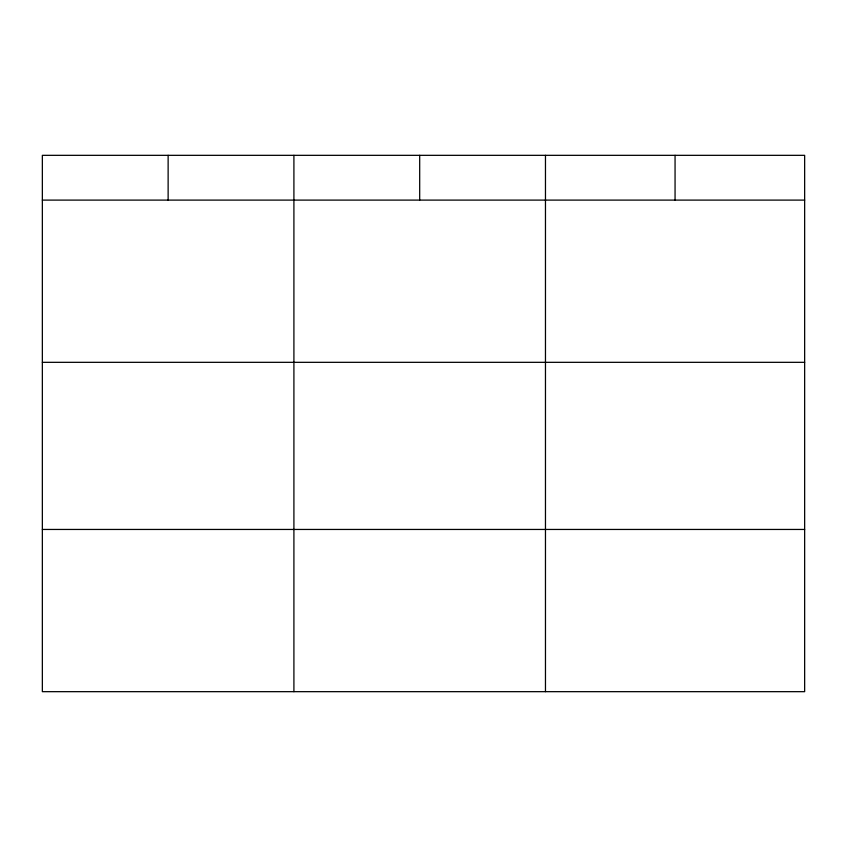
<?xml version="1.0" encoding="UTF-8"?>
<svg xmlns="http://www.w3.org/2000/svg" width="847" height="847" viewBox="0 0 847 847"><rect width="100%" height="100%" fill="white"/><g stroke="black" fill="none" stroke-linecap="round" stroke-linejoin="round"><path stroke-width="1.27" d="M804.65 362.325L804.65 155.329L42.35 155.329L42.35 691.671L804.65 691.671L804.65 362.325L42.35 362.325M42.35 200.104L804.65 200.104M42.35 529.449L804.65 529.449M675.059 155.329L675.059 200.104M545.468 155.329L545.468 691.671M419.689 155.329L419.689 200.104M293.909 155.329L293.909 691.671M168.13 155.329L168.13 200.104"/></g></svg>
